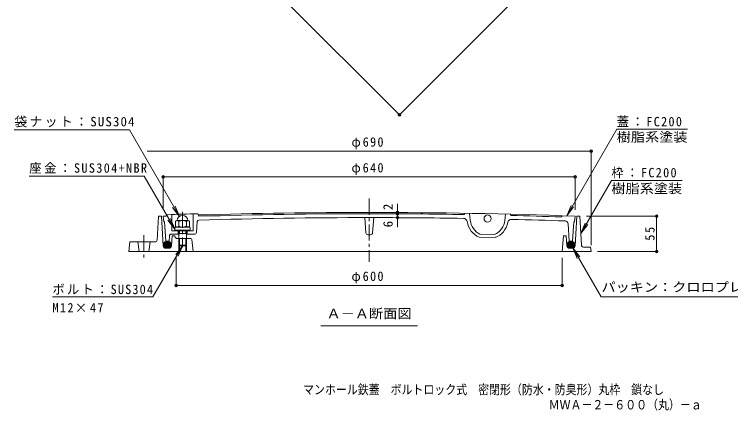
# Model space of a CAD drawing. Units: millimetres, scale not verified. Extents: x -846 to 950, y -675 to 698.
# Drawn here: x -846 to 267, y -675 to -60 of the extents above; entities that cross this region are included whole.
import ezdxf
from ezdxf.enums import TextEntityAlignment as Align

# ---------------------------------------------------------------- set-up
doc = ezdxf.new("R2010")
doc.units = ezdxf.units.MM
doc.header["$LTSCALE"] = 5
doc.header["$PDMODE"] = 32
doc.header["$PDSIZE"] = 4
doc.linetypes.add('CHAIN1', pattern=[8, 5, -1, 1, -1])
for name, color, linetype, lineweight in [('0-1_躯体', 2, 'Continuous', 18), ('0-2_仕上', 3, 'Continuous', 18), ('0-3_建具', 4, 'Continuous', 18), ('0-4_その他', 7, 'Continuous', 18), ('0-5_寸法', 4, 'Continuous', 18), ('0-6_ハッチ', 6, 'Continuous', 18)]:
    doc.layers.add(name, color=color, linetype=linetype, lineweight=lineweight)
doc.layers.add('F-5_F-5ﾚｲﾔ', color=2, linetype='Continuous')
doc.styles.add('ＭＳ ゴシック', font='')
doc.styles.get('ＭＳ ゴシック').set_extended_font_data('MS Gothic')

msp = doc.modelspace()

# ---------------------------------------------------------------- linework, layer by layer
at = {"layer": '0-1_躯体'}
for p, q in [((-624.211, -410.228), (-622.275, -373.072)), ((-622.275, -373.072), (-617.276, -373.072)), ((-614.966, -419.272), (-617.276, -373.072)), ((25.414, -419.272), (27.724, -373.072)), ((32.724, -373.072), (27.724, -373.072)), ((35.076, -418.228), (32.724, -373.072)), ((-601.991, -419.379), (-600.776, -403.572)), ((-600.776, -403.572), (-596.775, -403.572)), ((-596.708, -404.397), (-596.775, -403.572)), ((-571.766, -408.072), (-592.721, -408.072)), ((-590.776, -408.072), (-590.776, -428.072)), ((-589.775, -408.072), (-589.775, -428.072)), ((-579.776, -408.072), (-579.776, -428.072)), ((-578.776, -408.072), (-578.776, -428.072)), ((-570.275, -409.412), (-568.276, -428.072)), ((12.44, -419.379), (11.224, -403.572)), ((-666.776, -413.072), (-668.276, -428.072)), ((-627.207, -413.072), (-666.776, -413.072)), ((-654.275, -413.072), (-652.276, -428.072)), ((-635.276, -413.072), (-637.276, -428.072)), ((-668.276, -428.072), (50.224, -428.072)), ((-605.98, -423.072), (-610.971, -423.072)), ((16.429, -423.072), (21.419, -423.072))]:
    msp.add_line(p, q, dxfattribs=at)
at = {"layer": '0-1_躯体', "linetype": 'CHAIN1'}
msp.add_line((-644.776, -402.647), (-644.776, -437.105), dxfattribs=at)
at = {"layer": '0-1_躯体'}
for points in [[(11.224, -403.572), (7.224, -403.572), (5.224, -428.072)], [(38.072, -421.072), (49.225, -421.072), (50.224, -428.072)]]:
    msp.add_lwpolyline(points, dxfattribs=at)
for centre, radius, start, end in [((-627.207, -410.072), 3, 270, 357.01851), ((-592.721, -404.072), 4, 184.66669, 270), ((-571.766, -409.572), 1.5, 6.1149, 90), ((-610.971, -419.072), 4, 182.86198, 270), ((-605.98, -419.072), 4, 270, 355.60158), ((16.429, -419.072), 4, 184.39842, 270), ((21.419, -419.072), 4, 270, 357.13802), ((38.072, -418.072), 3, 182.98134, 270)]:
    msp.add_arc(centre, radius, start, end, dxfattribs=at)
at = {"layer": '0-2_仕上', "linetype": 'CHAIN1'}
msp.add_line((-294.776, -345.936), (-294.776, -444.285), dxfattribs=at)
at = {"layer": '0-2_仕上'}
for p, q in [((-613.775, -382.072), (-614.775, -373.072)), ((-608.276, -370.843), (-608.616, -371.535)), ((-601.276, -370.6), (-601.276, -396.072)), ((-568.276, -369.537), (-568.276, -396.072)), ((-561.276, -369.327), (-559.276, -373.27)), ((-299.985, -399.103), (-301.775, -375.382)), ((-289.566, -399.103), (-287.776, -375.382)), ((-146.775, -370.599), (-145.775, -368.615)), ((-138.775, -368.734), (-137.626, -379.604)), ((-82.775, -369.879), (-83.961, -379.929)), ((-75.775, -370.046), (-74.775, -372.072)), ((5.225, -372.383), (4.225, -374.351)), ((24.225, -382.072), (25.225, -373.072)), ((-612.775, -382.072), (-613.775, -382.072)), ((-612.775, -382.072), (-610.776, -412.072)), ((-563.115, -398.744), (-561.932, -381.606)), ((14.511, -385.184), (16.225, -412.072)), ((23.225, -382.072), (21.225, -412.072)), ((23.225, -382.072), (24.225, -382.072)), ((-577.776, -396.072), (-577.776, -401.072)), ((-577.776, -396.072), (-568.276, -396.072)), ((-605.254, -403.881), (-605.775, -412.072)), ((-602.26, -401.072), (-591.775, -401.072)), ((-577.776, -401.072), (-565.609, -401.072)), ((-292.558, -401.877), (-296.994, -401.877)), ((-123.776, -406.004), (-98.981, -406.511)), ((-122.621, -401.027), (-99.931, -401.491)), ((-605.775, -412.072), (-610.776, -412.072)), ((16.225, -412.072), (21.225, -412.072))]:
    msp.add_line(p, q, dxfattribs=at)
msp.add_lwpolyline([(-601.276, -396.072), (-591.775, -396.072), (-591.775, -401.072)], dxfattribs=at)
msp.add_circle((-110.775, -376.764), 5.5, dxfattribs=at)
for centre, radius, start, end in [((-294.776, -9367.382), 9000, 92.01211, 92.03761), ((-610.86, -370.433), 2.5, 272.01211, 333.84622), ((-294.776, -9367.382), 9002, 91.69646, 91.99577), ((-294.776, -9367.382), 9000, 90, 91.69048), ((-294.776, -9367.382), 8992, 90, 91.6871), ((-294.776, -9367.382), 8998, 90, 91.68448), ((-294.775, -9367.382), 9000, 87.96239, 90), ((-294.775, -9367.382), 8998, 89.05756, 90), ((-294.775, -9367.382), 8992, 89.06619, 90), ((-148.328, -382.575), 6, 8.79617, 89.0657), ((-73.491, -384.106), 6, 88.58919, 168.85988), ((-294.775, -9367.382), 8998, 88.09573, 88.59898), ((-294.775, -9367.382), 8992, 88.0596, 88.58893), ((-559.437, -381.778), 2.5, 91.68752, 176.05075), ((-110.775, -376.764), 32, 188.79591, 246.02974), ((-110.775, -376.764), 27, 186.03735, 243.97729), ((-110.775, -376.764), 27, 293.67964, 353.26917), ((-110.775, -376.764), 32, 291.62749, 348.93047), ((9.523, -385.534), 5, 3.64659, 88.06009), ((-565.609, -398.572), 2.5, 270, 356.05075), ((-296.994, -398.877), 3, 184.31619, 270), ((-292.558, -398.877), 3, 270, 355.68381), ((-602.26, -404.072), 3, 90, 176.35318)]:
    msp.add_arc(centre, radius, start, end, dxfattribs=at)
at = {"layer": '0-3_建具', "linetype": 'CHAIN1'}
msp.add_line((-584.776, -366.169), (-584.776, -421.549), dxfattribs=at)
at = {"layer": '0-3_建具', "color": 2}
for p, q in [((-595.725, -381.386), (-595.725, -388.558)), ((-576.275, -379.972), (-593.274, -379.972)), ((-590.774, -381.386), (-590.774, -388.558)), ((-578.775, -381.386), (-578.775, -388.558)), ((-573.825, -381.386), (-573.825, -388.558))]:
    msp.add_line(p, q, dxfattribs=at)
at = {"layer": '0-3_建具'}
for p, q in [((-596.775, -391.472), (-596.775, -394.772)), ((-596.775, -394.772), (-572.775, -394.772)), ((-574.275, -389.972), (-595.275, -389.972)), ((-590.776, -418.072), (-590.776, -396.072)), ((-578.776, -400.072), (-590.776, -400.072)), ((-589.776, -400.072), (-590.776, -401.072)), ((-589.776, -400.072), (-589.776, -396.072)), ((-579.776, -400.071), (-579.776, -396.072)), ((-579.775, -400.072), (-578.775, -401.072)), ((-572.775, -391.472), (-572.775, -394.772)), ((-589.776, -408.072), (-590.776, -407.072)), ((-578.776, -408.072), (-590.776, -408.072)), ((-589.776, -419.072), (-589.776, -408.072)), ((-579.776, -419.072), (-579.776, -408.072)), ((-579.775, -408.072), (-578.775, -407.072)), ((-579.776, -419.072), (-589.776, -419.072))]:
    msp.add_line(p, q, dxfattribs=at)
for points in [[(-579.776, -419.072), (-578.776, -418.072), (-578.776, -396.072)], [(-578.776, -418.072), (-590.776, -418.072), (-589.776, -419.072)]]:
    msp.add_lwpolyline(points, dxfattribs=at)
at = {"layer": '0-3_建具', "color": 2}
for centre, radius, start, end in [((-593.25, -387.1), 2.873, 210.49951, 329.50049), ((-593.249, -382.844), 2.873, 30.49951, 149.50049), ((-584.775, -393.404), 13.433, 63.46959, 116.53041), ((-584.775, -376.54), 13.433, 243.46959, 296.53041), ((-576.3, -382.844), 2.873, 30.49951, 149.50049), ((-576.3, -387.1), 2.873, 210.49951, 329.50049)]:
    msp.add_arc(centre, radius, start, end, dxfattribs=at)
at = {"layer": '0-3_建具'}
for centre, start, end in [((-595.275, -391.472), 90, 180), ((-574.275, -391.472), 0, 90)]:
    msp.add_arc(centre, 1.5, start, end, dxfattribs=at)
at = {"layer": '0-3_建具', "color": 2}
msp.add_ellipse((-584.775, -379.972), major_axis=(8.25, 0), ratio=0.9696, start_param=6.28318531, end_param=9.42477796, dxfattribs=at)
at = {"layer": '0-4_その他'}
for p, q in [((-247.789, -215.81), (247.186, 279.165)), ((-246.728, -216.871), (-535.192, 71.593)), ((-846.195, -238.897), (-667.445, -238.897)), ((-589.699, -373.556), (-667.445, -238.897)), ((50.224, -272.2), (-639.775, -272.2)), ((50.224, -270.7), (50.224, -418.072)), ((-823.017, -310.867), (-644.267, -310.867)), ((-596.774, -393.127), (-644.267, -310.867)), ((-614.776, -310.678), (-614.776, -363.073)), ((25.225, -310.678), (25.225, -363.072)), ((25.225, -312.178), (-614.776, -312.178)), ((34.134, -400.137), (81.626, -317.877)), ((191.626, -317.877), (81.626, -317.877)), ((-250.841, -367.489), (-250.841, -353.745)), ((-589.699, -373.556), (-600.353, -359.672)), ((-589.699, -373.556), (-596.396, -357.388)), ((12.189, -372.608), (18.886, -356.44)), ((12.189, -372.608), (22.842, -358.725)), ((-596.774, -393.127), (-603.471, -376.959)), ((-250.841, -369.489), (-250.841, -367.489)), ((-250.841, -375.489), (-250.841, -369.489)), ((-250.841, -375.489), (-250.841, -390.46)), ((153.43, -373.072), (42.724, -373.072)), ((151.93, -428.072), (151.93, -373.072)), ((-596.774, -393.127), (-607.427, -379.243)), ((34.134, -400.137), (40.831, -383.969)), ((34.134, -400.137), (44.787, -386.253)), ((-584.776, -419.073), (-630.724, -498.657)), ((-584.776, -419.073), (-595.429, -432.957)), ((-584.776, -419.073), (-591.473, -435.241)), ((21.763, -422.53), (28.46, -438.698)), ((21.763, -422.53), (32.416, -436.414)), ((21.763, -422.53), (65.715, -498.657)), ((153.43, -428.072), (60.224, -428.072)), ((-594.775, -482.188), (-594.775, -438.072)), ((5.224, -482.188), (5.224, -438.072)), ((5.224, -480.688), (-594.775, -480.688)), ((-786.974, -498.657), (-630.724, -498.657)), ((65.715, -498.657), (360.917, -498.657))]:
    msp.add_line(p, q, dxfattribs=at)
msp.add_lwpolyline([(12.189, -372.608), (89.934, -237.949), (199.934, -237.949)], dxfattribs=at)
for p in [(-247.789, -215.81), (50.224, -272.2), (-614.776, -312.178), (25.225, -312.178), (-250.841, -367.489), (-250.841, -369.489), (-250.841, -375.489), (151.93, -373.072), (151.93, -428.072), (-594.775, -480.688), (5.224, -480.688)]:
    msp.add_point(p, dxfattribs=at)
at = {"layer": '0-5_寸法', "color": 7}
msp.add_line((-370.025, -543.526), (-219.525, -543.526), dxfattribs=at)
at = {"layer": '0-6_ハッチ'}
for p, q in [((-595.325, -394.772), (-595.325, -395.072)), ((-595.325, -395.072), (-594.275, -396.072)), ((-594.275, -396.072), (-583.241, -396.072)), ((-582.825, -396.072), (-575.275, -396.072)), ((-574.225, -394.772), (-574.225, -395.072)), ((-615.024, -417.083), (-610.211, -412.27)), ((-614.917, -418.673), (-608.316, -412.072)), ((-614.437, -419.889), (-606.794, -412.247)), ((-613.727, -420.877), (-605.502, -412.651)), ((-612.837, -421.683), (-604.39, -413.236)), ((-611.779, -422.323), (-603.445, -413.988)), ((-610.548, -422.789), (-602.674, -414.914)), ((-609.109, -423.046), (-602.111, -416.048)), ((-607.364, -422.998), (-601.853, -417.488)), ((-604.85, -422.182), (-602.365, -419.696)), ((12.303, -417.668), (17.827, -412.144)), ((12.563, -419.105), (19.569, -412.099)), ((12.801, -415.473), (15.326, -412.948)), ((13.128, -420.237), (21.007, -412.358)), ((13.9, -421.162), (22.237, -412.825)), ((14.846, -421.913), (23.293, -413.466)), ((15.959, -422.497), (24.182, -414.274)), ((17.254, -422.9), (24.89, -415.263)), ((18.778, -423.073), (25.368, -416.482)), ((20.677, -422.871), (25.472, -418.076))]:
    msp.add_line(p, q, dxfattribs=at)
msp.add_lwpolyline([(-595.325, -395.072), (-574.225, -395.072), (-575.275, -396.072)], dxfattribs=at)
for centre, major_axis in [((-608.452, -417.572), (6.599, 0)), ((18.901, -417.572), (-6.599, 0))]:
    msp.add_ellipse(centre, major_axis=major_axis, ratio=0.8337, dxfattribs=at)

# ---------------------------------------------------------------- texts
at = {"layer": '0-4_その他', "color": 2, "style": 'ＭＳ ゴシック', "width": 1.1}
for s, p in [('樹脂系塗装', (89.934, -261.949)), ('樹脂系塗装', (81.626, -341.877)), ('パッキン：クロロプレンゴム', (66.198, -494.994))]:
    msp.add_text(s, height=14.66, dxfattribs=at).set_placement(p, align=Align.BOTTOM_LEFT)
at = {"layer": '0-4_その他', "color": 2, "style": 'ＭＳ ゴシック'}
for s, p in [('2', (-253.841, -363.745)), ('6', (-253.841, -390.46))]:
    msp.add_text(s, height=14.66, rotation=90, dxfattribs=at).set_placement(p, align=Align.BOTTOM_LEFT)
at = {"layer": '0-4_その他', "color": 2, "char_height": 14.66, "attachment_point": 7, "style": 'ＭＳ ゴシック'}
for s, insert in [('\\T1.18;袋ナット：SUS304', (-846.195, -235.234)), ('\\T1.21;\\W0.95;蓋：FC200', (89.934, -234.449)), ('\\T1.21;\\W0.95;φ690', (-322.275, -269.2)), ('\\T1.22;\\W0.95;座金：SUS304+NBR', (-823.017, -307.205)), ('\\T1.21;\\W0.95;φ640', (-322.275, -309.178)), ('\\T1.21;\\W0.95;枠：FC200', (81.626, -314.377)), ('\\T1.21;\\W0.95;φ600', (-322.276, -477.688)), ('\\T1.19;\\W0.95;ボルト：SUS304', (-786.974, -494.994)), ('\\T1.23;\\W0.95;M12×47', (-786.974, -522.657))]:
    msp.add_mtext(s, dxfattribs=dict(at, insert=insert))
at = {"layer": '0-4_その他', "color": 2, "insert": (148.93, -411.197), "char_height": 14.66, "attachment_point": 7, "rotation": 90, "style": 'ＭＳ ゴシック'}
msp.add_mtext('\\T1.27;\\W0.95;55', dxfattribs=at)
at = {"layer": '0-5_寸法', "color": 2, "style": 'ＭＳ ゴシック', "width": 1.1}
msp.add_text('Ａ－Ａ断面図', height=14.66, dxfattribs=at).set_placement((-361.025, -536.026), align=Align.BOTTOM_LEFT)
at = {"layer": 'F-5_F-5ﾚｲﾔ', "style": 'ＭＳ ゴシック', "width": 0.85}
for s, p in [('マンホール鉄蓋\u3000ボルトロック式\u3000密閉形（防水・防臭形）丸枠\u3000鎖なし', (-397.5, -654.149)), ('ＭＷＡ－２－６００（丸）－ａ', (-15.91, -677.702))]:
    msp.add_text(s, height=14.66, dxfattribs=at).set_placement(p, align=Align.BOTTOM_LEFT)

doc.saveas('drawing.dxf')
